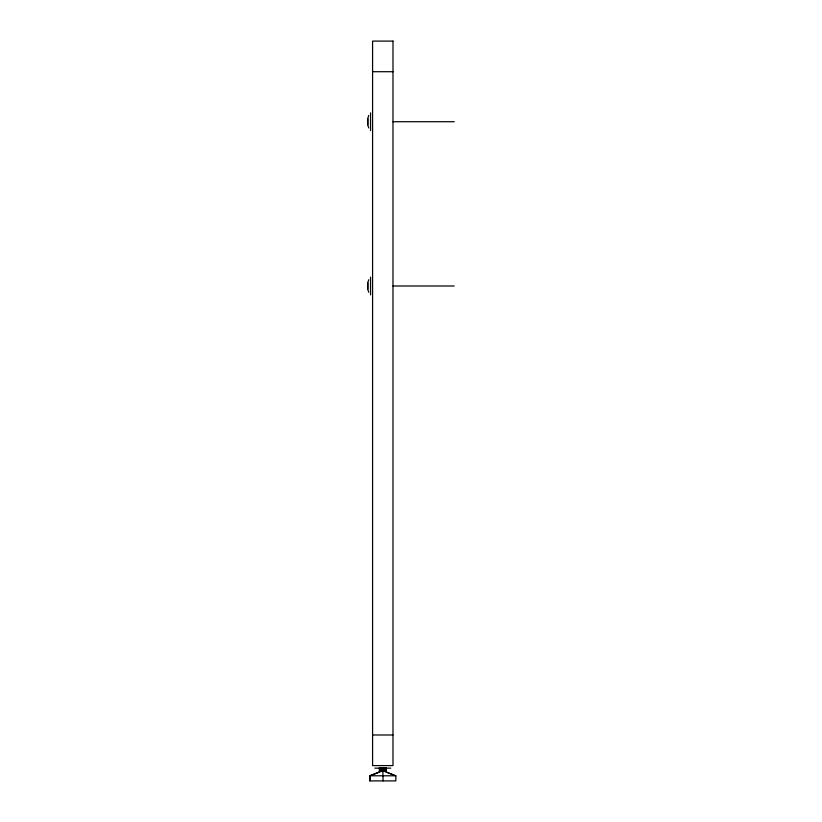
<?xml version="1.0" encoding="UTF-8"?>
<svg xmlns="http://www.w3.org/2000/svg" width="822" height="822" viewBox="0 0 822 822"><rect width="100%" height="100%" fill="white"/><g stroke="black" fill="none" stroke-linecap="round" stroke-linejoin="round"><path stroke-width="1.23" d="M367.783 124.8L367.783 118.625M367.783 289.087L367.783 282.912M368.729 115.46L367.783 118.512L367.783 124.913L368.729 127.965M368.729 279.747L367.783 282.799L367.783 289.2L368.729 292.252M380.473 771.622L370.044 775.793L370.044 780.9M385.158 771.622L395.844 775.793L395.844 780.9L369.725 780.9L369.725 775.793L379.219 772.084M372.582 71.709L392.988 71.709M392.988 121.718L454.217 121.718M392.988 285.994L454.217 285.994M372.582 734.981L392.988 734.981M379.312 767.748L386.258 767.748M374.822 768.149L390.748 768.149M379.312 768.365L386.258 768.365M379.312 768.971L386.258 768.971M379.312 769.587L386.258 769.587M379.312 770.204L386.258 770.204M379.312 770.81L386.258 770.81M379.312 771.426L386.258 771.426M369.725 775.793L395.844 775.793M386.258 772.084L394.365 775.331M382.857 771.879L383.103 780.9M370.547 112.84L370.547 130.595M370.547 277.117L370.547 294.872M392.988 41.1L372.582 41.1L372.582 765.59L392.988 765.59L392.988 41.1"/></g></svg>
